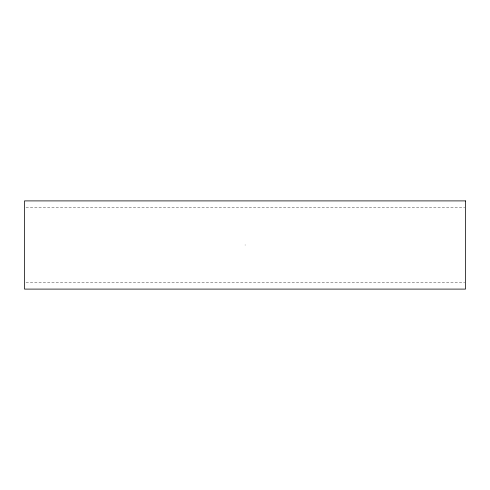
<?xml version="1.0" encoding="UTF-8"?>
<svg xmlns="http://www.w3.org/2000/svg" width="490" height="490" viewBox="0 0 490 490"><rect width="100%" height="100%" fill="white"/><g stroke="black" fill="none" stroke-linecap="round" stroke-linejoin="round"><path stroke-width="0.37" stroke-dasharray="2.45 1.84" d="M26.031 207.515L464.734 207.515M245 245L245.441 245M26.031 282.485L464.734 282.485"/><path stroke-width="0.73" d="M465.5 200.9L24.5 200.9L24.5 289.1L465.5 289.1L465.5 200.9"/></g></svg>
